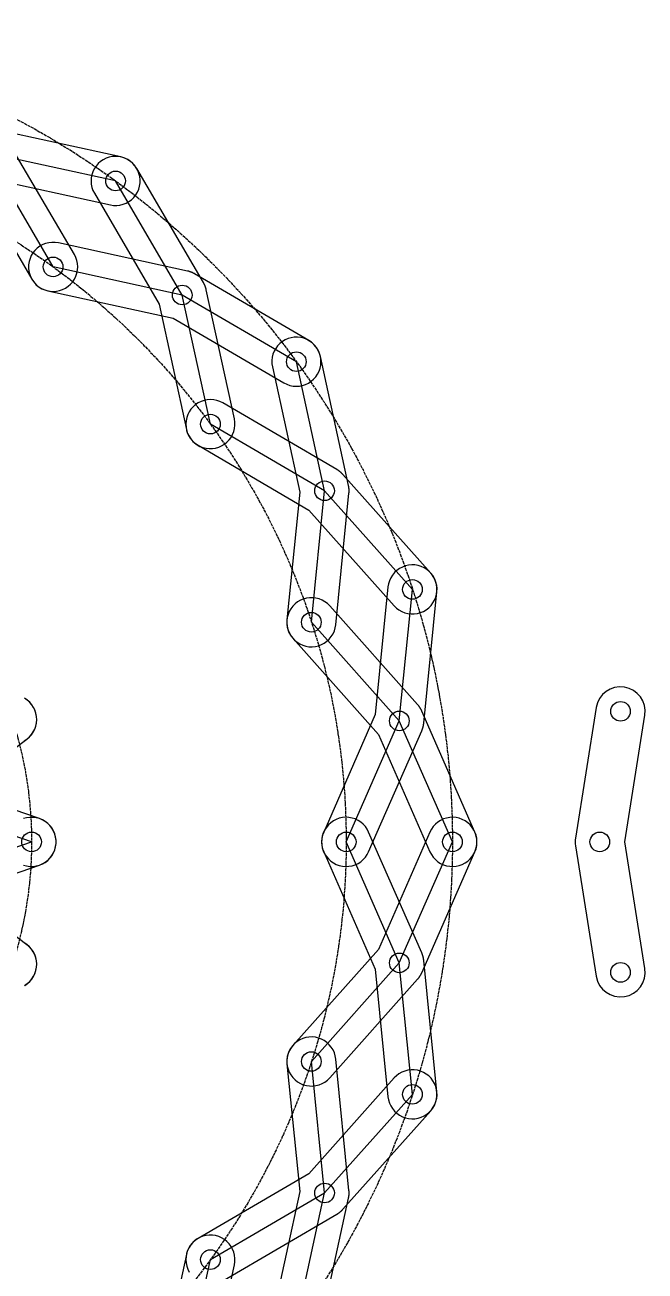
# Model space of a CAD drawing. Header units: millimetres. Extents: x -343 to 411, y -434 to 343.
# Drawn here: x 159 to 411, y -175 to 333 of the extents above; entities that cross this region are included whole.
import ezdxf

# ---------------------------------------------------------------- set-up
doc = ezdxf.new("R2010")
doc.units = ezdxf.units.MM
doc.linetypes.add('DASHED', pattern=[1.524, 1.27, -0.254])
for name, color, linetype in [('LINK', 1, 'Continuous'), ('SKELETON_20', 8, 'Continuous'), ('SKELETON_90', 8, 'Continuous'), ('STATE_20', 3, 'Continuous'), ('STATE_90', 5, 'Continuous')]:
    doc.layers.add(name, color=color, linetype=linetype)

msp = doc.modelspace()

# ---------------------------------------------------------------- linework, layer by layer
at = {"layer": 'LINK'}
for p, q in [((391.19, 54.7), (382.78, 1.56)), ((402.78, 0), (410.95, 51.57)), ((410.95, -51.57), (402.78, 0)), ((382.78, -1.56), (391.19, -54.7))]:
    msp.add_line(p, q, dxfattribs=at)
for centre in [(401.07, 53.14), (392.65, 0), (401.07, -53.14)]:
    msp.add_circle(centre, 4, dxfattribs=at)
for centre, start, end in [((401.07, 53.14), -9, 171), ((392.65, 0), 171, -171), ((401.07, -53.14), -171, 9)]:
    msp.add_arc(centre, 10, start, end, dxfattribs=at)
at = {"layer": 'SKELETON_20'}
for points in [[(161.32, 0), (110.45, 17.49), (56.65, 18.41)], [(56.65, -18.41), (110.45, -17.49), (161.32, 0)]]:
    msp.add_lwpolyline(points, dxfattribs=at)
at = {"layer": 'SKELETON_20', "linetype": 'DASHED'}
msp.add_circle((0, 0), 161.32, dxfattribs=at)
at = {"layer": 'SKELETON_90'}
for points in [[(170.1, 234.13), (142.96, 280.58), (102.8, 316.37)], [(195.53, 269.12), (142.96, 280.58), (89.43, 275.23)], [(234.13, 170.1), (222.67, 222.67), (195.53, 269.12)], [(269.12, 195.53), (222.67, 222.67), (170.1, 234.13)], [(275.23, 89.43), (280.58, 142.96), (269.12, 195.53)], [(316.37, 102.8), (280.58, 142.96), (234.13, 170.1)], [(289.4, 0), (311.03, 49.26), (316.37, 102.8)], [(332.65, 0), (311.03, 49.26), (275.23, 89.43)], [(275.23, -89.43), (311.03, -49.26), (332.65, 0)], [(316.37, -102.8), (311.03, -49.26), (289.4, 0)], [(269.12, -195.53), (280.58, -142.96), (275.23, -89.43)], [(234.13, -170.1), (280.58, -142.96), (316.37, -102.8)], [(195.53, -269.12), (222.67, -222.67), (234.13, -170.1)]]:
    msp.add_lwpolyline(points, dxfattribs=at)
at = {"layer": 'SKELETON_90', "linetype": 'DASHED'}
for radius in [332.65, 289.4]:
    msp.add_circle((0, 0), radius, dxfattribs=at)
at = {"layer": 'STATE_20'}
for points in [[(116.46, 9.5), (159.44, 41.86), (160.43, 42.72), (161.3, 43.69), (162.04, 44.77), (162.63, 45.94), (163.06, 47.17), (163.33, 48.46), (163.43, 49.76), (163.35, 51.07), (163.11, 52.35), (162.7, 53.59), (162.13, 54.77), (161.42, 55.87), (160.56, 56.86), (159.59, 57.73), (158.51, 58.47)], [(158.28, 41.11), (159.38, 41.82), (160.38, 42.66), (161.26, 43.63), (162, 44.7), (162.6, 45.87), (163.04, 47.1), (163.32, 48.38), (163.43, 49.68), (163.36, 50.99), (163.13, 52.28), (162.73, 53.52), (162.17, 54.7), (161.46, 55.8), (160.62, 56.8), (159.65, 57.68), (158.57, 58.43)], [(158.07, -9.46), (159.33, -9.8), (160.63, -9.98), (161.94, -9.98), (163.24, -9.82), (164.5, -9.48), (165.71, -8.99), (166.85, -8.34), (167.89, -7.54), (168.82, -6.62), (169.62, -5.59), (170.27, -4.46), (170.78, -3.25), (171.12, -1.99), (171.3, -0.69), (171.3, 0.61), (171.14, 1.91), (170.8, 3.18), (170.31, 4.39), (169.66, 5.52), (168.87, 6.56), (167.95, 7.49), (166.91, 8.29), (165.78, 8.95), (164.57, 9.46), (113.7, 26.95)], [(113.7, -26.95), (164.57, -9.46), (165.78, -8.95), (166.91, -8.29), (167.95, -7.49), (168.87, -6.56), (169.66, -5.52), (170.31, -4.39), (170.8, -3.18), (171.14, -1.91), (171.3, -0.61), (171.3, 0.69), (171.12, 1.99), (170.78, 3.25), (170.27, 4.46), (169.62, 5.59), (168.82, 6.62), (167.89, 7.54), (166.85, 8.34), (165.71, 8.99), (164.5, 9.48), (163.24, 9.82), (161.94, 9.98), (160.63, 9.98), (159.33, 9.8), (158.07, 9.46)], [(158.51, -58.47), (159.59, -57.73), (160.56, -56.86), (161.42, -55.87), (162.13, -54.77), (162.7, -53.59), (163.11, -52.35), (163.35, -51.07), (163.43, -49.76), (163.33, -48.46), (163.06, -47.17), (162.63, -45.94), (162.04, -44.77), (161.3, -43.69), (160.43, -42.72), (159.44, -41.86), (116.46, -9.5)], [(158.57, -58.43), (159.65, -57.68), (160.62, -56.8), (161.46, -55.8), (162.17, -54.7), (162.73, -53.52), (163.13, -52.28), (163.36, -50.99), (163.43, -49.68), (163.32, -48.38), (163.04, -47.1), (162.6, -45.87), (162, -44.7), (161.26, -43.63), (160.38, -42.66), (159.38, -41.82), (158.28, -41.11)]]:
    msp.add_lwpolyline(points, dxfattribs=at)
msp.add_circle((161.32, 0), 4, dxfattribs=at)
msp.add_circle((161.32, 0), 4, dxfattribs=at)
at = {"layer": 'STATE_90'}
for points in [[(142.38, 270.47), (193.4, 259.35), (194.69, 259.16), (196, 259.13), (197.3, 259.28), (198.57, 259.6), (199.79, 260.07), (200.93, 260.71), (201.98, 261.48), (202.93, 262.39), (203.74, 263.41), (204.41, 264.54), (204.94, 265.73), (205.3, 266.99), (205.49, 268.29), (205.52, 269.59), (205.37, 270.89), (205.05, 272.16), (204.58, 273.38), (203.94, 274.52), (203.17, 275.58), (202.26, 276.52), (201.24, 277.33), (200.11, 278.01), (198.92, 278.53), (197.66, 278.89), (145.09, 290.35)], [(135.13, 274.17), (161.47, 229.08), (162.2, 228), (163.07, 227.02), (164.06, 226.16), (165.15, 225.44), (166.33, 224.87), (167.57, 224.46), (168.85, 224.21), (170.16, 224.13), (171.46, 224.22), (172.74, 224.48), (173.98, 224.91), (175.15, 225.49), (176.23, 226.23), (177.21, 227.09), (178.07, 228.08), (178.79, 229.17), (179.36, 230.35), (179.78, 231.59), (180.03, 232.87), (180.1, 234.18), (180.01, 235.48), (179.75, 236.77), (179.32, 238), (178.74, 239.17), (151.6, 285.63)], [(278.89, -197.66), (290.35, -145.09), (290.38, -144.96), (290.4, -144.84), (290.43, -144.71), (290.45, -144.58), (290.47, -144.45), (290.49, -144.32), (290.5, -144.19), (290.52, -144.06), (290.53, -143.93), (290.55, -143.8), (290.56, -143.67), (290.56, -143.54), (290.57, -143.41), (290.58, -143.28), (290.58, -143.15), (290.58, -143.01), (290.58, -142.88), (290.58, -142.75), (290.57, -142.62), (290.57, -142.49), (290.56, -142.36), (290.55, -142.23), (290.54, -142.1), (290.53, -141.97), (285.18, -88.44), (284.97, -87.15), (284.59, -85.89), (284.05, -84.7), (283.35, -83.59), (282.52, -82.58), (281.57, -81.69), (280.5, -80.93), (279.35, -80.31), (278.12, -79.86), (276.85, -79.56), (275.55, -79.43), (274.24, -79.48), (272.95, -79.69), (271.7, -80.07), (270.51, -80.62), (269.4, -81.31), (268.39, -82.14), (267.5, -83.1), (266.74, -84.16), (266.12, -85.31), (265.66, -86.54), (265.37, -87.81), (265.24, -89.12), (265.28, -90.42), (270.47, -142.38), (259.35, -193.4)], [(239.17, -178.74), (285.63, -151.6), (285.74, -151.53), (285.85, -151.46), (285.96, -151.39), (286.07, -151.32), (286.18, -151.25), (286.29, -151.17), (286.39, -151.1), (286.5, -151.02), (286.6, -150.94), (286.71, -150.86), (286.81, -150.78), (286.91, -150.7), (287.01, -150.62), (287.11, -150.53), (287.21, -150.45), (287.31, -150.36), (287.41, -150.27), (287.5, -150.18), (287.6, -150.09), (287.69, -150), (287.78, -149.9), (287.87, -149.81), (287.96, -149.71), (288.05, -149.62), (323.84, -109.45), (324.64, -108.42), (325.31, -107.29), (325.82, -106.08), (326.16, -104.82), (326.34, -103.53), (326.36, -102.22), (326.19, -100.92), (325.87, -99.66), (325.37, -98.44), (324.73, -97.31), (323.94, -96.26), (323.02, -95.33), (321.99, -94.52), (320.87, -93.86), (319.66, -93.35), (318.4, -93), (317.1, -92.82), (315.8, -92.81), (314.5, -92.97), (313.23, -93.3), (312.02, -93.79), (310.88, -94.44), (309.84, -95.23), (308.91, -96.14), (274.17, -135.13), (229.08, -161.47), (228, -162.2), (227.02, -163.07), (226.16, -164.06), (225.44, -165.15), (224.87, -166.33), (224.46, -167.57), (224.21, -168.85), (224.13, -170.16), (224.22, -171.46), (224.48, -172.74), (224.91, -173.98), (225.49, -175.15)], [(232.44, -224.8), (243.9, -172.23), (244.09, -170.94), (244.12, -169.63), (243.97, -168.33), (243.65, -167.06), (243.18, -165.85), (242.54, -164.7), (241.77, -163.65), (240.86, -162.71), (239.84, -161.89), (238.71, -161.22), (237.52, -160.7), (236.26, -160.33), (234.96, -160.14), (233.66, -160.12), (232.36, -160.26), (231.09, -160.58), (229.87, -161.06), (228.73, -161.69), (227.67, -162.47), (226.73, -163.37), (225.92, -164.4), (225.24, -165.52), (224.72, -166.72), (224.36, -167.97), (213.24, -218.99)]]:
    msp.add_lwpolyline(points, dxfattribs=at)
for points in [[(213.24, 218.99), (224.36, 167.97), (224.72, 166.72), (225.24, 165.52), (225.92, 164.4), (226.73, 163.37), (227.67, 162.47), (228.73, 161.69), (229.87, 161.06), (231.09, 160.58), (232.36, 160.26), (233.66, 160.12), (234.96, 160.14), (236.26, 160.33), (237.52, 160.7), (238.71, 161.22), (239.84, 161.89), (240.86, 162.71), (241.77, 163.65), (242.54, 164.7), (243.18, 165.85), (243.65, 167.06), (243.97, 168.33), (244.12, 169.63), (244.09, 170.94), (243.9, 172.23), (232.44, 224.8), (232.41, 224.93), (232.38, 225.05), (232.35, 225.18), (232.32, 225.31), (232.28, 225.43), (232.24, 225.56), (232.2, 225.68), (232.16, 225.81), (232.12, 225.93), (232.08, 226.06), (232.03, 226.18), (231.99, 226.3), (231.94, 226.42), (231.89, 226.54), (231.84, 226.66), (231.78, 226.78), (231.73, 226.9), (231.67, 227.02), (231.62, 227.14), (231.56, 227.26), (231.5, 227.37), (231.43, 227.49), (231.37, 227.6), (231.3, 227.71), (204.16, 274.17), (203.43, 275.25), (202.56, 276.23), (201.57, 277.09), (200.48, 277.81), (199.31, 278.38), (198.07, 278.79), (196.78, 279.04), (195.48, 279.12), (194.17, 279.03), (192.89, 278.77), (191.65, 278.34), (190.48, 277.76), (189.4, 277.02), (188.42, 276.16), (187.56, 275.17), (186.84, 274.08), (186.27, 272.9), (185.86, 271.66), (185.61, 270.38), (185.53, 269.07), (185.62, 267.77), (185.88, 266.48), (186.31, 265.25), (186.89, 264.08)], [(218.99, 213.24), (264.08, 186.89), (265.25, 186.31), (266.48, 185.88), (267.77, 185.62), (269.07, 185.53), (270.38, 185.61), (271.66, 185.86), (272.9, 186.27), (274.08, 186.84), (275.17, 187.56), (276.16, 188.42), (277.02, 189.4), (277.76, 190.48), (278.34, 191.65), (278.77, 192.89), (279.03, 194.17), (279.12, 195.48), (279.04, 196.78), (278.79, 198.07), (278.38, 199.31), (277.81, 200.48), (277.09, 201.57), (276.23, 202.56), (275.25, 203.43), (274.17, 204.16), (227.71, 231.3), (227.6, 231.37), (227.49, 231.43), (227.37, 231.5), (227.26, 231.56), (227.14, 231.62), (227.02, 231.67), (226.9, 231.73), (226.78, 231.78), (226.66, 231.84), (226.54, 231.89), (226.42, 231.94), (226.3, 231.99), (226.18, 232.03), (226.06, 232.08), (225.93, 232.12), (225.81, 232.16), (225.68, 232.2), (225.56, 232.24), (225.43, 232.28), (225.31, 232.32), (225.18, 232.35), (225.05, 232.38), (224.93, 232.41), (224.8, 232.44), (172.23, 243.9), (170.94, 244.09), (169.63, 244.12), (168.33, 243.97), (167.06, 243.65), (165.85, 243.18), (164.7, 242.54), (163.65, 241.77), (162.71, 240.86), (161.89, 239.84), (161.22, 238.71), (160.7, 237.52), (160.33, 236.26), (160.14, 234.96), (160.12, 233.66), (160.26, 232.36), (160.58, 231.09), (161.06, 229.87), (161.69, 228.73), (162.47, 227.67), (163.37, 226.73), (164.4, 225.92), (165.52, 225.24), (166.72, 224.72), (167.97, 224.36)], [(270.47, 142.38), (265.28, 90.42), (265.24, 89.12), (265.37, 87.81), (265.66, 86.54), (266.12, 85.31), (266.74, 84.16), (267.5, 83.1), (268.39, 82.14), (269.4, 81.31), (270.51, 80.62), (271.7, 80.07), (272.95, 79.69), (274.24, 79.48), (275.55, 79.43), (276.85, 79.56), (278.12, 79.86), (279.35, 80.31), (280.5, 80.93), (281.57, 81.69), (282.52, 82.58), (283.35, 83.59), (284.05, 84.7), (284.59, 85.89), (284.97, 87.15), (285.18, 88.44), (290.53, 141.97), (290.54, 142.1), (290.55, 142.23), (290.56, 142.36), (290.57, 142.49), (290.57, 142.62), (290.58, 142.75), (290.58, 142.88), (290.58, 143.01), (290.58, 143.15), (290.58, 143.28), (290.57, 143.41), (290.56, 143.54), (290.56, 143.67), (290.55, 143.8), (290.53, 143.93), (290.52, 144.06), (290.5, 144.19), (290.49, 144.32), (290.47, 144.45), (290.45, 144.58), (290.43, 144.71), (290.4, 144.84), (290.38, 144.96), (290.35, 145.09), (278.89, 197.66), (278.53, 198.92), (278.01, 200.11), (277.33, 201.24), (276.52, 202.26), (275.58, 203.17), (274.52, 203.94), (273.38, 204.58), (272.16, 205.05), (270.89, 205.37), (269.59, 205.52), (268.29, 205.49), (266.99, 205.3), (265.73, 204.94), (264.54, 204.41), (263.41, 203.74), (262.39, 202.93), (261.48, 201.98), (260.71, 200.93), (260.07, 199.79), (259.6, 198.57), (259.28, 197.3), (259.13, 196), (259.16, 194.69), (259.35, 193.4)], [(274.17, 135.13), (308.91, 96.14), (309.84, 95.23), (310.88, 94.44), (312.02, 93.79), (313.23, 93.3), (314.5, 92.97), (315.8, 92.81), (317.1, 92.82), (318.4, 93), (319.66, 93.35), (320.87, 93.86), (321.99, 94.52), (323.02, 95.33), (323.94, 96.26), (324.73, 97.31), (325.37, 98.44), (325.87, 99.66), (326.19, 100.92), (326.36, 102.22), (326.34, 103.53), (326.16, 104.82), (325.82, 106.08), (325.31, 107.29), (324.64, 108.42), (323.84, 109.45), (288.05, 149.62), (287.96, 149.71), (287.87, 149.81), (287.78, 149.9), (287.69, 150), (287.6, 150.09), (287.5, 150.18), (287.41, 150.27), (287.31, 150.36), (287.21, 150.45), (287.11, 150.53), (287.01, 150.62), (286.91, 150.7), (286.81, 150.78), (286.71, 150.86), (286.6, 150.94), (286.5, 151.02), (286.39, 151.1), (286.29, 151.17), (286.18, 151.25), (286.07, 151.32), (285.96, 151.39), (285.85, 151.46), (285.74, 151.53), (285.63, 151.6), (239.17, 178.74), (238, 179.32), (236.77, 179.75), (235.48, 180.01), (234.18, 180.1), (232.87, 180.03), (231.59, 179.78), (230.35, 179.36), (229.17, 178.79), (228.08, 178.07), (227.09, 177.21), (226.23, 176.23), (225.49, 175.15), (224.91, 173.98), (224.48, 172.74), (224.22, 171.46), (224.13, 170.16), (224.21, 168.85), (224.46, 167.57), (224.87, 166.33), (225.44, 165.15), (226.16, 164.06), (227.02, 163.07), (228, 162.2), (229.08, 161.47)], [(301.23, 51.83), (280.24, 4.02), (279.8, 2.79), (279.51, 1.51), (279.4, 0.21), (279.46, -1.1), (279.69, -2.38), (280.08, -3.63), (280.64, -4.82), (281.34, -5.92), (282.18, -6.92), (283.15, -7.8), (284.22, -8.55), (285.38, -9.16), (286.61, -9.6), (287.89, -9.88), (289.19, -10), (290.5, -9.94), (291.78, -9.71), (293.03, -9.32), (294.22, -8.76), (295.32, -8.06), (296.32, -7.22), (297.2, -6.25), (297.95, -5.18), (298.55, -4.02), (320.18, 45.24), (320.23, 45.36), (320.28, 45.48), (320.33, 45.6), (320.38, 45.73), (320.43, 45.85), (320.47, 45.97), (320.51, 46.1), (320.55, 46.22), (320.59, 46.35), (320.63, 46.47), (320.66, 46.6), (320.7, 46.72), (320.73, 46.85), (320.76, 46.98), (320.79, 47.11), (320.82, 47.23), (320.84, 47.36), (320.87, 47.49), (320.89, 47.62), (320.91, 47.75), (320.93, 47.88), (320.95, 48.01), (320.96, 48.14), (320.98, 48.27), (326.32, 101.8), (326.37, 103.11), (326.24, 104.41), (325.94, 105.69), (325.49, 106.91), (324.87, 108.06), (324.11, 109.13), (323.22, 110.08), (322.21, 110.92), (321.1, 111.61), (319.91, 112.15), (318.66, 112.53), (317.37, 112.75), (316.06, 112.79), (314.76, 112.66), (313.48, 112.37), (312.26, 111.91), (311.1, 111.29), (310.04, 110.53), (309.08, 109.64), (308.25, 108.63), (307.56, 107.52), (307.02, 106.33), (306.64, 105.08), (306.42, 103.79)], [(302.51, 43.79), (323.5, -4.02), (324.1, -5.18), (324.85, -6.25), (325.73, -7.22), (326.73, -8.06), (327.84, -8.76), (329.02, -9.32), (330.27, -9.71), (331.56, -9.94), (332.86, -10), (334.17, -9.88), (335.44, -9.6), (336.67, -9.16), (337.83, -8.55), (338.91, -7.8), (339.87, -6.92), (340.71, -5.92), (341.42, -4.82), (341.97, -3.63), (342.36, -2.38), (342.59, -1.1), (342.65, 0.21), (342.54, 1.51), (342.26, 2.79), (341.81, 4.02), (320.18, 53.28), (320.13, 53.4), (320.07, 53.52), (320.02, 53.64), (319.96, 53.76), (319.9, 53.87), (319.84, 53.99), (319.78, 54.1), (319.71, 54.22), (319.65, 54.33), (319.58, 54.44), (319.51, 54.55), (319.44, 54.66), (319.37, 54.77), (319.3, 54.88), (319.22, 54.99), (319.15, 55.1), (319.07, 55.2), (318.99, 55.31), (318.91, 55.41), (318.83, 55.51), (318.75, 55.62), (318.66, 55.72), (318.58, 55.82), (318.49, 55.91), (282.7, 96.08), (281.77, 97), (280.72, 97.79), (279.59, 98.43), (278.37, 98.92), (277.11, 99.25), (275.81, 99.41), (274.5, 99.4), (273.21, 99.22), (271.95, 98.87), (270.74, 98.36), (269.61, 97.7), (268.58, 96.9), (267.66, 95.96), (266.88, 94.92), (266.23, 93.78), (265.74, 92.57), (265.41, 91.3), (265.25, 90), (265.26, 88.7), (265.44, 87.4), (265.79, 86.14), (266.3, 84.94), (266.96, 83.81), (267.77, 82.78)], [(302.51, -43.79), (267.77, -82.78), (266.96, -83.81), (266.3, -84.94), (265.79, -86.14), (265.44, -87.4), (265.26, -88.7), (265.25, -90), (265.41, -91.3), (265.74, -92.57), (266.23, -93.78), (266.88, -94.92), (267.66, -95.96), (268.58, -96.9), (269.61, -97.7), (270.74, -98.36), (271.95, -98.87), (273.21, -99.22), (274.5, -99.4), (275.81, -99.41), (277.11, -99.25), (278.37, -98.92), (279.59, -98.43), (280.72, -97.79), (281.77, -97), (282.7, -96.08), (318.49, -55.91), (318.58, -55.82), (318.66, -55.72), (318.75, -55.62), (318.83, -55.51), (318.91, -55.41), (318.99, -55.31), (319.07, -55.2), (319.15, -55.1), (319.22, -54.99), (319.3, -54.88), (319.37, -54.77), (319.44, -54.66), (319.51, -54.55), (319.58, -54.44), (319.65, -54.33), (319.71, -54.22), (319.78, -54.1), (319.84, -53.99), (319.9, -53.87), (319.96, -53.76), (320.02, -53.64), (320.07, -53.52), (320.13, -53.4), (320.18, -53.28), (341.81, -4.02), (342.26, -2.79), (342.54, -1.51), (342.65, -0.21), (342.59, 1.1), (342.36, 2.38), (341.97, 3.63), (341.42, 4.82), (340.71, 5.92), (339.87, 6.92), (338.91, 7.8), (337.83, 8.55), (336.67, 9.16), (335.44, 9.6), (334.17, 9.88), (332.86, 10), (331.56, 9.94), (330.27, 9.71), (329.02, 9.32), (327.84, 8.76), (326.73, 8.06), (325.73, 7.22), (324.85, 6.25), (324.1, 5.18), (323.5, 4.02)], [(301.23, -51.83), (306.42, -103.79), (306.64, -105.08), (307.02, -106.33), (307.56, -107.52), (308.25, -108.63), (309.08, -109.64), (310.04, -110.53), (311.1, -111.29), (312.26, -111.91), (313.48, -112.37), (314.76, -112.66), (316.06, -112.79), (317.37, -112.75), (318.66, -112.53), (319.91, -112.15), (321.1, -111.61), (322.21, -110.92), (323.22, -110.08), (324.11, -109.13), (324.87, -108.06), (325.49, -106.91), (325.94, -105.69), (326.24, -104.41), (326.37, -103.11), (326.32, -101.8), (320.98, -48.27), (320.96, -48.14), (320.95, -48.01), (320.93, -47.88), (320.91, -47.75), (320.89, -47.62), (320.87, -47.49), (320.84, -47.36), (320.82, -47.23), (320.79, -47.11), (320.76, -46.98), (320.73, -46.85), (320.7, -46.72), (320.66, -46.6), (320.63, -46.47), (320.59, -46.35), (320.55, -46.22), (320.51, -46.1), (320.47, -45.97), (320.43, -45.85), (320.38, -45.73), (320.33, -45.6), (320.28, -45.48), (320.23, -45.36), (320.18, -45.24), (298.55, 4.02), (297.95, 5.18), (297.2, 6.25), (296.32, 7.22), (295.32, 8.06), (294.22, 8.76), (293.03, 9.32), (291.78, 9.71), (290.5, 9.94), (289.19, 10), (287.89, 9.88), (286.61, 9.6), (285.38, 9.16), (284.22, 8.55), (283.15, 7.8), (282.18, 6.92), (281.34, 5.92), (280.64, 4.82), (280.08, 3.63), (279.69, 2.38), (279.46, 1.1), (279.4, -0.21), (279.51, -1.51), (279.8, -2.79), (280.24, -4.02)]]:
    msp.add_lwpolyline(points, close=True, dxfattribs=at)
for centre in [(195.53, 269.12), (195.53, 269.12), (170.1, 234.13), (170.1, 234.13), (222.67, 222.67), (222.67, 222.67), (269.12, 195.53), (269.12, 195.53), (234.13, 170.1), (234.13, 170.1), (280.58, 142.96), (280.58, 142.96), (316.37, 102.8), (316.37, 102.8), (275.23, 89.43), (275.23, 89.43), (311.03, 49.26), (311.03, 49.26), (289.4, 0), (289.4, 0), (332.65, 0), (332.65, 0), (311.03, -49.26), (311.03, -49.26), (275.23, -89.43), (275.23, -89.43), (316.37, -102.8), (316.37, -102.8), (280.58, -142.96), (280.58, -142.96), (234.13, -170.1), (234.13, -170.1)]:
    msp.add_circle(centre, 4, dxfattribs=at)

doc.saveas('drawing.dxf')
